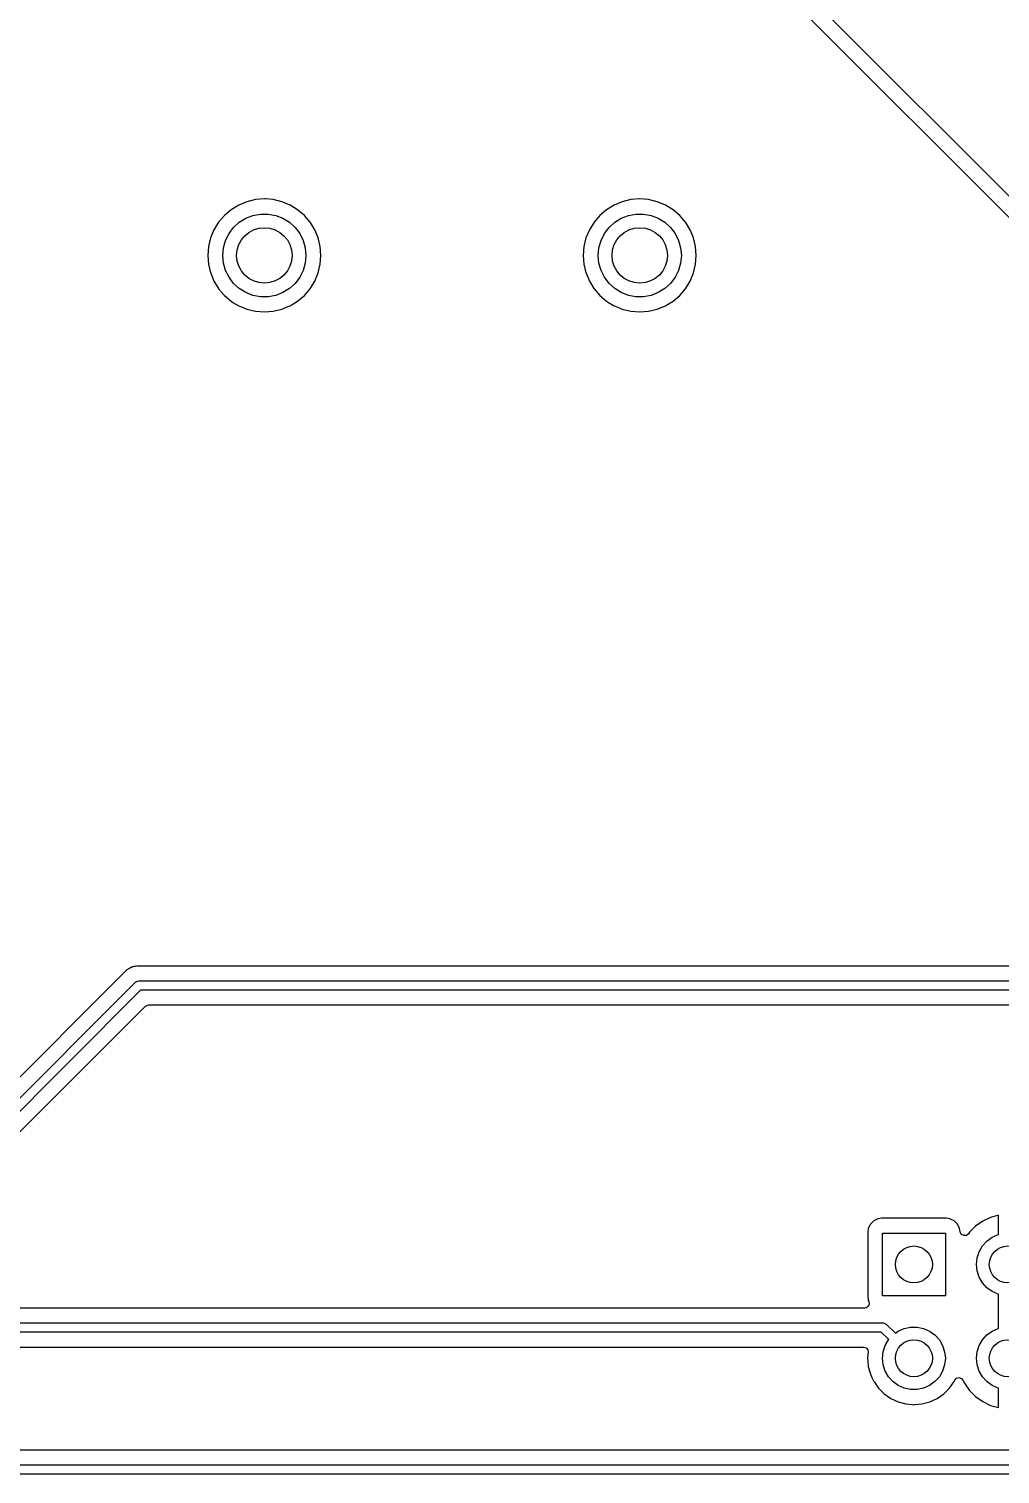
# Model space of a CAD drawing. Extents: x 0.79 to 7.48, y -4.92 to -0.79.
# Drawn here: x 5.056 to 6.091, y -4.914 to -3.374 of the extents above; entities that cross this region are included whole.
import ezdxf

# ---------------------------------------------------------------- set-up
doc = ezdxf.new("R2010")
doc.units = 0
doc.header["$MEASUREMENT"] = 0
doc.layers.add('BLACK', color=7, linetype='CONTINUOUS')

msp = doc.modelspace()

# ---------------------------------------------------------------- linework, layer by layer
at = {"layer": 'BLACK', "linetype": 'CONTINUOUS'}
for p, q in [((5.86562, -3.34033), (6.40149, -3.87619)), ((6.41248, -3.86461), (5.87691, -3.32904)), ((5.29766, -3.55625), (5.28847, -3.55845)), ((5.30709, -3.5555), (5.29766, -3.55625)), ((5.30822, -3.55559), (5.30709, -3.5555)), ((5.30709, -3.5555), (5.30709, -3.5555)), ((5.31651, -3.55625), (5.30822, -3.55559)), ((5.3257, -3.55845), (5.31651, -3.55625)), ((5.69766, -3.55625), (5.68847, -3.55845)), ((5.70709, -3.5555), (5.69766, -3.55625)), ((5.71651, -3.55625), (5.70709, -3.5555)), ((5.7257, -3.55845), (5.71651, -3.55625)), ((5.27168, -3.56701), (5.26449, -3.57315)), ((5.27974, -3.56207), (5.27168, -3.56701)), ((5.28847, -3.55845), (5.27974, -3.56207)), ((5.28847, -3.55845), (5.28847, -3.55845)), ((5.29497, -3.57315), (5.303, -3.57165)), ((5.303, -3.57165), (5.31117, -3.57165)), ((5.31117, -3.57165), (5.31921, -3.57315)), ((5.32682, -3.55891), (5.3257, -3.55845)), ((5.3257, -3.55845), (5.3257, -3.55845)), ((5.3257, -3.55845), (5.3257, -3.55845)), ((5.33444, -3.56207), (5.32682, -3.55891)), ((5.3425, -3.56701), (5.33444, -3.56207)), ((5.34969, -3.57315), (5.3425, -3.56701)), ((5.3425, -3.56701), (5.3425, -3.56701)), ((5.67168, -3.56701), (5.66449, -3.57315)), ((5.67974, -3.56207), (5.67168, -3.56701)), ((5.68847, -3.55845), (5.67974, -3.56207)), ((5.68847, -3.55845), (5.68847, -3.55845)), ((5.69497, -3.57315), (5.703, -3.57165)), ((5.703, -3.57165), (5.71117, -3.57165)), ((5.71117, -3.57165), (5.71921, -3.57315)), ((5.72682, -3.55891), (5.7257, -3.55845)), ((5.7257, -3.55845), (5.7257, -3.55845)), ((5.7257, -3.55845), (5.7257, -3.55845)), ((5.73444, -3.56207), (5.72682, -3.55891)), ((5.7425, -3.56701), (5.73444, -3.56207)), ((5.74969, -3.57315), (5.7425, -3.56701)), ((5.7425, -3.56701), (5.7425, -3.56701)), ((5.25835, -3.58034), (5.25341, -3.5884)), ((5.26449, -3.57315), (5.25835, -3.58034)), ((5.26943, -3.59243), (5.27435, -3.58591)), ((5.27435, -3.58591), (5.2804, -3.5804)), ((5.2804, -3.5804), (5.28734, -3.5761)), ((5.28734, -3.5761), (5.29497, -3.57315)), ((5.31921, -3.57315), (5.32683, -3.5761)), ((5.32683, -3.5761), (5.33378, -3.5804)), ((5.33378, -3.5804), (5.33982, -3.58591)), ((5.33982, -3.58591), (5.34474, -3.59243)), ((5.35583, -3.58034), (5.34969, -3.57315)), ((5.35645, -3.58135), (5.35583, -3.58034)), ((5.36077, -3.5884), (5.35645, -3.58135)), ((5.65835, -3.58034), (5.65341, -3.5884)), ((5.66449, -3.57315), (5.65835, -3.58034)), ((5.66943, -3.59243), (5.67435, -3.58591)), ((5.67435, -3.58591), (5.6804, -3.5804)), ((5.6804, -3.5804), (5.68734, -3.5761)), ((5.68734, -3.5761), (5.69497, -3.57315)), ((5.71921, -3.57315), (5.72683, -3.5761)), ((5.72683, -3.5761), (5.73378, -3.5804)), ((5.73378, -3.5804), (5.73982, -3.58591)), ((5.73982, -3.58591), (5.74474, -3.59243)), ((5.75583, -3.58034), (5.74969, -3.57315)), ((5.75645, -3.58135), (5.75583, -3.58034)), ((5.76077, -3.5884), (5.75645, -3.58135)), ((5.24979, -3.59713), (5.24758, -3.60632)), ((5.25341, -3.5884), (5.24979, -3.59713)), ((5.24979, -3.59713), (5.24979, -3.59713)), ((5.26355, -3.60761), (5.26579, -3.59975)), ((5.26579, -3.59975), (5.26943, -3.59243)), ((5.34474, -3.59243), (5.34839, -3.59975)), ((5.34839, -3.59975), (5.35062, -3.60761)), ((5.36181, -3.59091), (5.36077, -3.5884)), ((5.36438, -3.59713), (5.36181, -3.59091)), ((5.36659, -3.60632), (5.36438, -3.59713)), ((5.64979, -3.59713), (5.64758, -3.60632)), ((5.65341, -3.5884), (5.64979, -3.59713)), ((5.64979, -3.59713), (5.64979, -3.59713)), ((5.66355, -3.60761), (5.66579, -3.59975)), ((5.66579, -3.59975), (5.66943, -3.59243)), ((5.74474, -3.59243), (5.74839, -3.59975)), ((5.74839, -3.59975), (5.75062, -3.60761)), ((5.76181, -3.59091), (5.76077, -3.5884)), ((5.76438, -3.59713), (5.76181, -3.59091)), ((5.76659, -3.60632), (5.76438, -3.59713)), ((5.24758, -3.60632), (5.24684, -3.61575)), ((5.24684, -3.61575), (5.24758, -3.62517)), ((5.2628, -3.61575), (5.26355, -3.60761)), ((5.26355, -3.62389), (5.2628, -3.61575)), ((5.35062, -3.60761), (5.35138, -3.61575)), ((5.35138, -3.61575), (5.35062, -3.62389)), ((5.36733, -3.61575), (5.36659, -3.60632)), ((5.36659, -3.62517), (5.36733, -3.61575)), ((5.64758, -3.60632), (5.64684, -3.61575)), ((5.64684, -3.61575), (5.64758, -3.62517)), ((5.6628, -3.61575), (5.66355, -3.60761)), ((5.66355, -3.62389), (5.6628, -3.61575)), ((5.75062, -3.60761), (5.75138, -3.61575)), ((5.75138, -3.61575), (5.75062, -3.62389)), ((5.76733, -3.61575), (5.76659, -3.60632)), ((5.76659, -3.62517), (5.76733, -3.61575)), ((5.24758, -3.62517), (5.24979, -3.63436)), ((5.24979, -3.63436), (5.24979, -3.63436)), ((5.24979, -3.63436), (5.24979, -3.63436)), ((5.24979, -3.63436), (5.25025, -3.63548)), ((5.26579, -3.63175), (5.26355, -3.62389)), ((5.26943, -3.63906), (5.26579, -3.63175)), ((5.34839, -3.63175), (5.34474, -3.63906)), ((5.35062, -3.62389), (5.34839, -3.63175)), ((5.36077, -3.6431), (5.36438, -3.63436)), ((5.36438, -3.63436), (5.36659, -3.62517)), ((5.64758, -3.62517), (5.64979, -3.63436)), ((5.64979, -3.63436), (5.64979, -3.63436)), ((5.64979, -3.63436), (5.64979, -3.63436)), ((5.64979, -3.63436), (5.65025, -3.63548)), ((5.66579, -3.63175), (5.66355, -3.62389)), ((5.66943, -3.63906), (5.66579, -3.63175)), ((5.74839, -3.63175), (5.74474, -3.63906)), ((5.75062, -3.62389), (5.74839, -3.63175)), ((5.76077, -3.6431), (5.76438, -3.63436)), ((5.76438, -3.63436), (5.76659, -3.62517)), ((5.25025, -3.63548), (5.25341, -3.6431)), ((5.25341, -3.6431), (5.25831, -3.6511)), ((5.27435, -3.64559), (5.26943, -3.63906)), ((5.2804, -3.65109), (5.27435, -3.64559)), ((5.33982, -3.64559), (5.33378, -3.65109)), ((5.34474, -3.63906), (5.33982, -3.64559)), ((5.35583, -3.65116), (5.36077, -3.6431)), ((5.65025, -3.63548), (5.65341, -3.6431)), ((5.65341, -3.6431), (5.65831, -3.6511)), ((5.67435, -3.64559), (5.66943, -3.63906)), ((5.6804, -3.65109), (5.67435, -3.64559)), ((5.73982, -3.64559), (5.73378, -3.65109)), ((5.74474, -3.63906), (5.73982, -3.64559)), ((5.75583, -3.65116), (5.76077, -3.6431)), ((5.25831, -3.6511), (5.25835, -3.65116)), ((5.25835, -3.65116), (5.26449, -3.65835)), ((5.26449, -3.65835), (5.27168, -3.66449)), ((5.27168, -3.66449), (5.27367, -3.66571)), ((5.28734, -3.6554), (5.2804, -3.65109)), ((5.29497, -3.65835), (5.28734, -3.6554)), ((5.303, -3.65985), (5.29497, -3.65835)), ((5.31117, -3.65985), (5.303, -3.65985)), ((5.31921, -3.65835), (5.31117, -3.65985)), ((5.32683, -3.6554), (5.31921, -3.65835)), ((5.33378, -3.65109), (5.32683, -3.6554)), ((5.33679, -3.66799), (5.3425, -3.66449)), ((5.3425, -3.66449), (5.34969, -3.65835)), ((5.34969, -3.65835), (5.35583, -3.65116)), ((5.65831, -3.6511), (5.65835, -3.65116)), ((5.65835, -3.65116), (5.66449, -3.65835)), ((5.66449, -3.65835), (5.67168, -3.66449)), ((5.67168, -3.66449), (5.67367, -3.66571)), ((5.68734, -3.6554), (5.6804, -3.65109)), ((5.69497, -3.65835), (5.68734, -3.6554)), ((5.703, -3.65985), (5.69497, -3.65835)), ((5.71117, -3.65985), (5.703, -3.65985)), ((5.71921, -3.65835), (5.71117, -3.65985)), ((5.72683, -3.6554), (5.71921, -3.65835)), ((5.73378, -3.65109), (5.72683, -3.6554)), ((5.73679, -3.66799), (5.7425, -3.66449)), ((5.7425, -3.66449), (5.74969, -3.65835)), ((5.74969, -3.65835), (5.75583, -3.65116)), ((5.27367, -3.66571), (5.27974, -3.66943)), ((5.27974, -3.66943), (5.28355, -3.671)), ((5.28355, -3.671), (5.28847, -3.67304)), ((5.28847, -3.67304), (5.29766, -3.67525)), ((5.29766, -3.67525), (5.30709, -3.67599)), ((5.30709, -3.67599), (5.31651, -3.67525)), ((5.31651, -3.67525), (5.3257, -3.67304)), ((5.3257, -3.67304), (5.33332, -3.66989)), ((5.33332, -3.66989), (5.33444, -3.66943)), ((5.33444, -3.66943), (5.33679, -3.66799)), ((5.67367, -3.66571), (5.67974, -3.66943)), ((5.67974, -3.66943), (5.68355, -3.671)), ((5.68355, -3.671), (5.68847, -3.67304)), ((5.68847, -3.67304), (5.69766, -3.67525)), ((5.69766, -3.67525), (5.70709, -3.67599)), ((5.70709, -3.67599), (5.71651, -3.67525)), ((5.71651, -3.67525), (5.7257, -3.67304)), ((5.7257, -3.67304), (5.73332, -3.66989)), ((5.73332, -3.66989), (5.73444, -3.66943)), ((5.73444, -3.66943), (5.73679, -3.66799)), ((5.16759, -4.37359), (5.16699, -4.37385)), ((5.16924, -4.37337), (5.16759, -4.37359)), ((5.16948, -4.37332), (5.16924, -4.37337)), ((5.17109, -4.37293), (5.16948, -4.37332)), ((5.17358, -4.37301), (5.17109, -4.37293)), ((5.17109, -4.37293), (5.17109, -4.37293)), ((5.17109, -4.37293), (5.17109, -4.37293)), ((6.24584, -4.37301), (5.17358, -4.37301)), ((5.15705, -4.38062), (4.89837, -4.6393)), ((5.15759, -4.37998), (5.15705, -4.38062)), ((5.15797, -4.37945), (5.15759, -4.37998)), ((5.15925, -4.3784), (5.15797, -4.37945)), ((5.15797, -4.37945), (5.15797, -4.37945)), ((5.15944, -4.37823), (5.15925, -4.3784)), ((5.16061, -4.37706), (5.15944, -4.37823)), ((5.16118, -4.37674), (5.16061, -4.37706)), ((5.16187, -4.37627), (5.16118, -4.37674)), ((5.16238, -4.37586), (5.16187, -4.37627)), ((5.1639, -4.3752), (5.16238, -4.37586)), ((5.16238, -4.37586), (5.16238, -4.37586)), ((5.16412, -4.37509), (5.1639, -4.3752)), ((5.16557, -4.37427), (5.16412, -4.37509)), ((5.1662, -4.37412), (5.16557, -4.37427)), ((5.16699, -4.37385), (5.1662, -4.37412)), ((5.17206, -4.38912), (5.17323, -4.38878)), ((5.17323, -4.38878), (6.24803, -4.38878)), ((4.90347, -4.6565), (5.16975, -4.39022)), ((5.17527, -4.39862), (4.90899, -4.6649)), ((5.16975, -4.39022), (5.17045, -4.38969)), ((5.17045, -4.38969), (5.17057, -4.38956)), ((5.17057, -4.38956), (5.17067, -4.38953)), ((5.17067, -4.38953), (5.17087, -4.38938)), ((5.17087, -4.38938), (5.17206, -4.38912)), ((6.24599, -4.39862), (5.17527, -4.39862)), ((4.92169, -4.6745), (5.18037, -4.41582)), ((5.18037, -4.41582), (5.18278, -4.4145)), ((5.18278, -4.4145), (5.18382, -4.41439)), ((5.18382, -4.41439), (6.23744, -4.41439)), ((5.95259, -4.64861), (5.95057, -4.65257)), ((5.95283, -4.64812), (5.95259, -4.64861)), ((5.95636, -4.64459), (5.95283, -4.64812)), ((5.95283, -4.64812), (5.95283, -4.64812)), ((5.95283, -4.64812), (5.95283, -4.64812)), ((5.96081, -4.64232), (5.95636, -4.64459)), ((5.95636, -4.64459), (5.95636, -4.64459)), ((5.95636, -4.64459), (5.95636, -4.64459)), ((5.96139, -4.64223), (5.96081, -4.64232)), ((5.96451, -4.64174), (5.96139, -4.64223)), ((6.03392, -4.64174), (5.96451, -4.64174)), ((6.03761, -4.64232), (6.03392, -4.64174)), ((6.03904, -4.64305), (6.03761, -4.64232)), ((6.04206, -4.64459), (6.03904, -4.64305)), ((6.04559, -4.64812), (6.04206, -4.64459)), ((6.04206, -4.64459), (6.04206, -4.64459)), ((6.04206, -4.64459), (6.04206, -4.64459)), ((6.04786, -4.65257), (6.04559, -4.64812)), ((6.04559, -4.64812), (6.04559, -4.64812)), ((6.04559, -4.64812), (6.04559, -4.64812)), ((6.06492, -4.6501), (6.05834, -4.65667)), ((6.07254, -4.64476), (6.06492, -4.6501)), ((6.06492, -4.6501), (6.06492, -4.6501)), ((6.08096, -4.64083), (6.07254, -4.64476)), ((6.07254, -4.64476), (6.07254, -4.64476)), ((6.08097, -4.64083), (6.08096, -4.64083)), ((6.08937, -4.63858), (6.08097, -4.64083)), ((6.08937, -4.65904), (6.08937, -4.63858)), ((6.08937, -4.63858), (6.08937, -4.63858)), ((5.95057, -4.65257), (5.94998, -4.65626)), ((5.94998, -4.65626), (5.94998, -4.72567)), ((5.96575, -4.72443), (5.96575, -4.6575)), ((5.96575, -4.6575), (6.03268, -4.6575)), ((6.03268, -4.6575), (6.03268, -4.72443)), ((6.04843, -4.65619), (6.04786, -4.65257)), ((6.04852, -4.65662), (6.04843, -4.65619)), ((6.04991, -4.65899), (6.04852, -4.65662)), ((6.05237, -4.66023), (6.04991, -4.65899)), ((6.05511, -4.65995), (6.05237, -4.66023)), ((6.05725, -4.65823), (6.05511, -4.65995)), ((6.05834, -4.65667), (6.05725, -4.65823)), ((6.05834, -4.65667), (6.05834, -4.65667)), ((6.07214, -4.6713), (6.07682, -4.6661)), ((6.07682, -4.6661), (6.08248, -4.66199)), ((6.08248, -4.66199), (6.08887, -4.65914)), ((6.08887, -4.65914), (6.08937, -4.65904)), ((6.06648, -4.68401), (6.06864, -4.67736)), ((6.06864, -4.67736), (6.07214, -4.6713)), ((6.06575, -4.69097), (6.06648, -4.68401)), ((6.06648, -4.69793), (6.06575, -4.69097)), ((6.06864, -4.70458), (6.06648, -4.69793)), ((6.07214, -4.71064), (6.06864, -4.70458)), ((6.07682, -4.71584), (6.07214, -4.71064)), ((5.94998, -4.72567), (5.95032, -4.72785)), ((5.95032, -4.72785), (5.95057, -4.72937)), ((6.03268, -4.72443), (5.96575, -4.72443)), ((6.08248, -4.71995), (6.07682, -4.71584)), ((6.08887, -4.7228), (6.08248, -4.71995)), ((6.08937, -4.7229), (6.08887, -4.7228)), ((6.08937, -4.75904), (6.08937, -4.7229)), ((5.94678, -4.73758), (4.80351, -4.73758)), ((5.94836, -4.73732), (5.94678, -4.73758)), ((5.95061, -4.73573), (5.94836, -4.73732)), ((5.95057, -4.72937), (5.95113, -4.73048)), ((5.95164, -4.73318), (5.95061, -4.73573)), ((5.95113, -4.73048), (5.95164, -4.73318)), ((4.79495, -4.75335), (5.96651, -4.75335)), ((5.96651, -4.75335), (5.96738, -4.75347)), ((5.96738, -4.75347), (5.96756, -4.75346)), ((5.96756, -4.75346), (5.96765, -4.75351)), ((5.96765, -4.75351), (5.9679, -4.75355)), ((5.9679, -4.75355), (5.96892, -4.7542)), ((5.96892, -4.7542), (5.96999, -4.75479)), ((5.96999, -4.75479), (5.97942, -4.76421)), ((5.98887, -4.75914), (5.99571, -4.75769)), ((5.99571, -4.75769), (6.00271, -4.75769)), ((6.00271, -4.75769), (6.00955, -4.75914)), ((5.96447, -4.76319), (4.79291, -4.76319)), ((5.97235, -4.77107), (5.96447, -4.76319)), ((5.96864, -4.77736), (5.97214, -4.7713)), ((5.97214, -4.7713), (5.97235, -4.77107)), ((5.97942, -4.76421), (5.98248, -4.76199)), ((5.98248, -4.76199), (5.98887, -4.75914)), ((6.00955, -4.75914), (6.01594, -4.76199)), ((6.01594, -4.76199), (6.0216, -4.7661)), ((6.0216, -4.7661), (6.02629, -4.7713)), ((6.02629, -4.7713), (6.02978, -4.77736)), ((6.06864, -4.77736), (6.07214, -4.7713)), ((6.07214, -4.7713), (6.07682, -4.7661)), ((6.07682, -4.7661), (6.08248, -4.76199)), ((6.08248, -4.76199), (6.08887, -4.75914)), ((6.08887, -4.75914), (6.08937, -4.75904)), ((4.7951, -4.77896), (5.94552, -4.77896)), ((5.94552, -4.77896), (5.94815, -4.77973)), ((5.94815, -4.77973), (5.94996, -4.78181)), ((5.95038, -4.78426), (5.94979, -4.79097)), ((5.94996, -4.78181), (5.95038, -4.78426)), ((5.96575, -4.79097), (5.96648, -4.78401)), ((5.96648, -4.78401), (5.96864, -4.77736)), ((6.02978, -4.77736), (6.03195, -4.78401)), ((6.03195, -4.78401), (6.03268, -4.79097)), ((6.06575, -4.79097), (6.06648, -4.78401)), ((6.06648, -4.78401), (6.06864, -4.77736)), ((5.94979, -4.79097), (5.94979, -4.79097)), ((5.94979, -4.79097), (5.95004, -4.7938)), ((5.95004, -4.7938), (5.95052, -4.79923)), ((5.95052, -4.79923), (5.95054, -4.79955)), ((5.95054, -4.79955), (5.95054, -4.79955)), ((5.95054, -4.79955), (5.95277, -4.80787)), ((5.96648, -4.79793), (5.96575, -4.79097)), ((5.96864, -4.80458), (5.96648, -4.79793)), ((5.97214, -4.81064), (5.96864, -4.80458)), ((6.02978, -4.80458), (6.02629, -4.81064)), ((6.03195, -4.79793), (6.02978, -4.80458)), ((6.03268, -4.79097), (6.03195, -4.79793)), ((6.06648, -4.79793), (6.06575, -4.79097)), ((6.06864, -4.80458), (6.06648, -4.79793)), ((6.07214, -4.81064), (6.06864, -4.80458)), ((5.95277, -4.80787), (5.95277, -4.80787)), ((5.95277, -4.80787), (5.95277, -4.80787)), ((5.95277, -4.80787), (5.95438, -4.81133)), ((5.95438, -4.81133), (5.95641, -4.81568)), ((5.95641, -4.81568), (5.95704, -4.81658)), ((5.95704, -4.81658), (5.96135, -4.82274)), ((5.97682, -4.81584), (5.97214, -4.81064)), ((5.98248, -4.81995), (5.97682, -4.81584)), ((5.98887, -4.8228), (5.98248, -4.81995)), ((6.01594, -4.81995), (6.00955, -4.8228)), ((6.0216, -4.81584), (6.01594, -4.81995)), ((6.02629, -4.81064), (6.0216, -4.81584)), ((6.03707, -4.82274), (6.04201, -4.81568)), ((6.04201, -4.81568), (6.04263, -4.81436)), ((6.04263, -4.81436), (6.04444, -4.8123)), ((6.04444, -4.8123), (6.04709, -4.81154)), ((6.04709, -4.81154), (6.04972, -4.81234)), ((6.04972, -4.81234), (6.05148, -4.81436)), ((6.05148, -4.81436), (6.05301, -4.81764)), ((6.05301, -4.81764), (6.05834, -4.82526)), ((6.07682, -4.81584), (6.07214, -4.81064)), ((6.08248, -4.81995), (6.07682, -4.81584)), ((6.08887, -4.8228), (6.08248, -4.81995)), ((5.96135, -4.82274), (5.96745, -4.82883)), ((5.96745, -4.82883), (5.9745, -4.83377)), ((5.9745, -4.83377), (5.98231, -4.83741)), ((5.99571, -4.82425), (5.98887, -4.8228)), ((6.00271, -4.82425), (5.99571, -4.82425)), ((6.00955, -4.8228), (6.00271, -4.82425)), ((6.01612, -4.83741), (6.02392, -4.83377)), ((6.02392, -4.83377), (6.03098, -4.82883)), ((6.03098, -4.82883), (6.03707, -4.82274)), ((6.05834, -4.82526), (6.06492, -4.83184)), ((6.06492, -4.83184), (6.07254, -4.83717)), ((6.08937, -4.8229), (6.08887, -4.8228)), ((6.08937, -4.84336), (6.08937, -4.8229)), ((5.98231, -4.83741), (5.99063, -4.83964)), ((5.99063, -4.83964), (5.99783, -4.84027)), ((5.99783, -4.84027), (5.99921, -4.84039)), ((5.99921, -4.84039), (6.00032, -4.84029)), ((5.99921, -4.84039), (5.99921, -4.84039)), ((5.99921, -4.84039), (5.99921, -4.84039)), ((6.00032, -4.84029), (6.00779, -4.83964)), ((6.00779, -4.83964), (6.01612, -4.83741)), ((6.07254, -4.83717), (6.08096, -4.8411)), ((6.08096, -4.8411), (6.08097, -4.8411)), ((6.08097, -4.8411), (6.08937, -4.84336)), ((6.13626, -4.88876), (1.21059, -4.88876)), ((1.20204, -4.90453), (6.14481, -4.90453)), ((6.14685, -4.91437), (1.2, -4.91437))]:
    msp.add_line(p, q, dxfattribs=at)
at = {"layer": 'BLACK'}
for centre, radius in [((5.30709, -3.61575), 0.02953), ((5.70709, -3.61575), 0.02953), ((5.99921, -4.69097), 0.01969), ((6.09921, -4.69097), 0.01969), ((5.99921, -4.79097), 0.01969), ((6.09921, -4.79097), 0.01969)]:
    msp.add_circle(centre, radius, dxfattribs=at)

doc.saveas('drawing.dxf')
